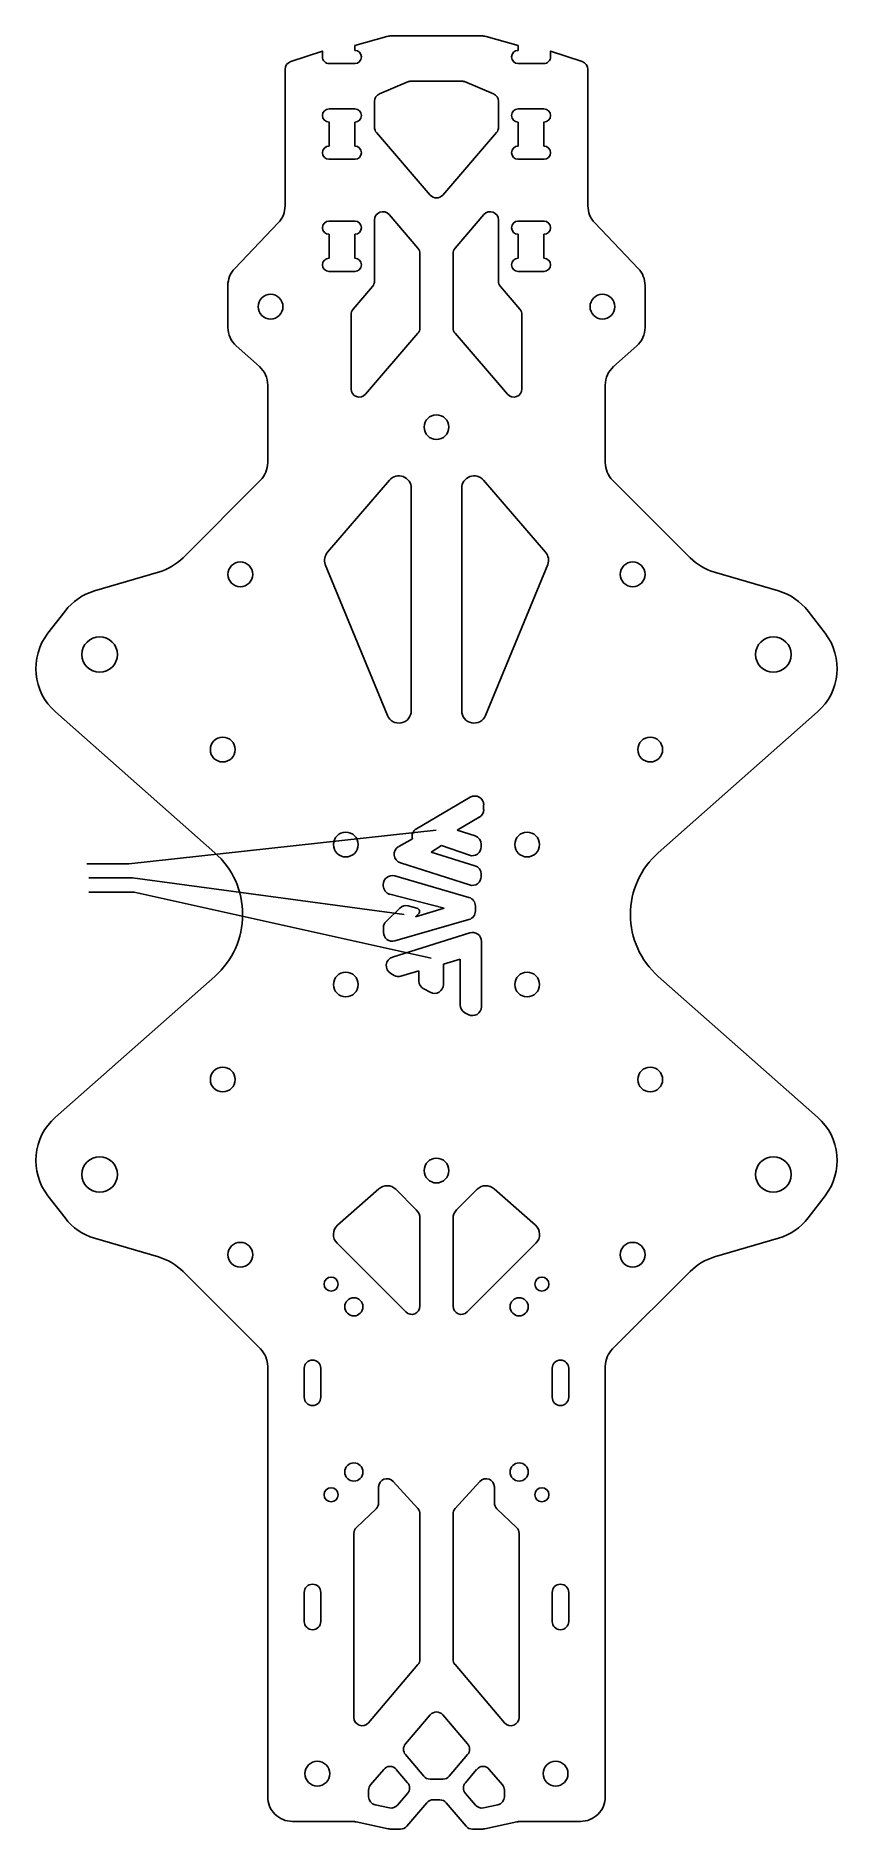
# Model space of a CAD drawing. Header units: millimetres. Extents: x 5 to 102, y 5 to 222.
import ezdxf

# ---------------------------------------------------------------- set-up
doc = ezdxf.new("R2010")
doc.units = ezdxf.units.MM
doc.layers.add('CUT', color=7, linetype='Continuous')
doc.layers.add('POCKET', color=7, linetype='Continuous')

msp = doc.modelspace()

# ---------------------------------------------------------------- linework, layer by layer
at = {"layer": 'CUT'}
for p, q in [((46.58, 215.06), (50.09, 216.54)), ((50.48, 216.61), (53.47, 216.61)), ((56.46, 216.61), (53.47, 216.61)), ((60.36, 215.06), (56.85, 216.54)), ((45.97, 211.02), (45.97, 214.14)), ((60.97, 211.02), (60.97, 214.14)), ((52.71, 202.8), (46.21, 210.37)), ((54.23, 202.8), (60.73, 210.37)), ((45.97, 192.39), (45.97, 199.79)), ((47.73, 200.44), (51.23, 196.36)), ((59.21, 200.44), (55.71, 196.36)), ((60.97, 192.39), (60.97, 199.79)), ((51.47, 195.71), (51.47, 186.72)), ((55.47, 195.71), (55.47, 186.72)), ((43.37, 189), (45.73, 191.74)), ((63.57, 189), (61.21, 191.74)), ((43.13, 188.34), (43.13, 179.34)), ((63.81, 188.34), (63.81, 179.34)), ((51.23, 186.07), (44.89, 178.69)), ((55.71, 186.07), (62.05, 178.69)), ((40.28, 159.56), (47.78, 168.29)), ((50.42, 167.32), (50.42, 140.38)), ((56.52, 167.32), (56.52, 140.38)), ((66.66, 159.56), (59.16, 168.29)), ((40, 158.09), (47.53, 139.8)), ((66.94, 158.09), (59.41, 139.8)), ((53.44, 125.93), (16.25, 121.84)), ((16.25, 121.84), (11.16, 121.84)), ((16.69, 120.14), (11.42, 120.14)), ((16.69, 120.14), (49.54, 115.71)), ((16.88, 118.43), (11.42, 118.43)), ((16.88, 118.43), (52.84, 110.41)), ((41.51, 78.11), (46.49, 82.51)), ((65.43, 78.11), (60.45, 82.51)), ((48.54, 82.45), (51.03, 79.96)), ((58.4, 82.45), (55.91, 79.96)), ((51.47, 78.89), (51.47, 68.31)), ((55.47, 78.89), (55.47, 68.31)), ((41.44, 75.92), (49.76, 67.6)), ((65.5, 75.92), (57.18, 67.6)), ((37.47, 60.78), (37.47, 57.27)), ((39.47, 60.78), (39.47, 57.27)), ((67.47, 60.78), (67.47, 57.27)), ((69.47, 60.78), (69.47, 57.27)), ((46.47, 44.5), (46.47, 46.42)), ((48.21, 47.1), (51.21, 43.8)), ((58.73, 47.1), (55.73, 43.8)), ((60.47, 44.5), (60.47, 46.42)), ((43.78, 41.5), (46.16, 43.78)), ((63.16, 41.5), (60.78, 43.78)), ((51.47, 43.12), (51.47, 25.56)), ((55.47, 43.12), (55.47, 25.56)), ((43.47, 40.78), (43.47, 18.52)), ((63.47, 40.78), (63.47, 18.52)), ((37.47, 33.65), (37.47, 30.14)), ((39.47, 33.65), (39.47, 30.14)), ((67.47, 33.65), (67.47, 30.14)), ((69.47, 33.65), (69.47, 30.14)), ((51.23, 24.91), (45.23, 17.87)), ((55.71, 24.91), (61.71, 17.87)), ((52.71, 18.83), (49.71, 15.32)), ((54.23, 18.83), (57.23, 15.32)), ((49.71, 14.03), (51.93, 11.4)), ((57.23, 14.03), (55.01, 11.4)), ((47.08, 12.23), (45.5, 10.38)), ((48.61, 12.23), (49.98, 10.61)), ((53.47, 11.05), (52.69, 11.05)), ((53.47, 11.05), (54.25, 11.05)), ((58.33, 12.23), (56.96, 10.61)), ((59.86, 12.23), (61.44, 10.38)), ((45.26, 8.92), (45.26, 9.73)), ((49.98, 9.32), (48.76, 7.9)), ((56.97, 9.32), (58.18, 7.9)), ((61.68, 8.92), (61.68, 9.73)), ((47.79, 7.57), (46.05, 7.94)), ((59.15, 7.57), (60.89, 7.94))]:
    msp.add_line(p, q, dxfattribs=at)
for points in [[(53.47, 222.07), (48.02, 222.07, 0.069107), (47.47, 222), (43.59, 220.9)], [(53.47, 222.07), (58.93, 222.07, -0.069107), (59.47, 222), (63.35, 220.9)], [(67.27, 219.52), (67.27, 220.24), (71.1, 218.96, -0.322824), (71.79, 218.01), (71.79, 201.51, 0.19243), (72.61, 199.44), (77.88, 193.91, -0.19243), (78.71, 191.84), (78.71, 186.78, -0.214457), (77.7, 184.54), (74.9, 182.05, 0.214457), (73.89, 179.81), (73.89, 170.41, 0.198912), (74.77, 168.29), (84.15, 158.91, 0.125576), (87.12, 157.15), (94.85, 154.88, -0.158189), (98.42, 152.44), (100.48, 149.77, -0.394865), (99.58, 140.24), (80.31, 123.2, 0.450632), (80.31, 108.22), (99.58, 91.18, -0.394865), (100.48, 81.65), (98.42, 78.98, -0.158189), (94.85, 76.54), (87.12, 74.27, 0.125576), (84.15, 72.5), (74.77, 63.13, 0.198912), (73.89, 61.01), (73.89, 8.93, -0.414214), (70.89, 5.93), (63.61, 5.93, 0.053022), (63.19, 5.88), (59.3, 5.04, -0.053022), (58.88, 5), (57.82, 5, -0.219685), (57.06, 5.35), (54.64, 8.2, 0.219685), (53.88, 8.55), (53.47, 8.55), (53.07, 8.55, 0.219685), (52.3, 8.2), (49.88, 5.35, -0.219685), (49.12, 5), (48.06, 5, -0.053022), (47.64, 5.04), (43.75, 5.88, 0.053022), (43.33, 5.93), (36.05, 5.93, -0.414214), (33.05, 8.93), (33.05, 61.01, 0.198912), (32.17, 63.13), (22.8, 72.5, 0.125576), (19.82, 74.27), (12.09, 76.54, -0.158189), (8.53, 78.98), (6.46, 81.65, -0.394865), (7.36, 91.18), (26.64, 108.22, 0.450632), (26.64, 123.2), (7.36, 140.24, -0.394865), (6.46, 149.77), (8.53, 152.44, -0.158189), (12.09, 154.88), (19.82, 157.15, 0.125576), (22.8, 158.91), (32.17, 168.29, 0.198912), (33.05, 170.41), (33.05, 179.81, 0.214457), (32.04, 182.05), (29.24, 184.54, -0.214457), (28.23, 186.78), (28.23, 191.84, -0.19243), (29.06, 193.91), (34.33, 199.44, 0.19243), (35.15, 201.51), (35.15, 218.01, -0.322824), (35.84, 218.96), (39.67, 220.24), (39.67, 219.53)], [(39.67, 219.53, 0.420171), (40.47, 218.72), (43.59, 218.72, 1), (43.59, 220.32), (43.59, 220.9)], [(67.27, 219.52, -0.414214), (66.47, 218.72), (63.35, 218.72, -1), (63.35, 220.32), (63.35, 220.9)]]:
    msp.add_lwpolyline(points, format="xyb", dxfattribs=at)
for points in [[(43.59, 211.63, 1), (43.59, 213.23), (40.47, 213.23, 1), (40.47, 211.63), (40.47, 208.73, 1), (40.47, 207.13), (43.59, 207.13, 1), (43.59, 208.73)], [(63.35, 211.63, -1), (63.35, 213.23), (66.47, 213.23, -1), (66.47, 211.63), (66.47, 208.73, -1), (66.47, 207.13), (63.35, 207.13, -1), (63.35, 208.73)], [(43.59, 198.05, 1), (43.59, 199.65), (40.47, 199.65, 1), (40.47, 198.05), (40.47, 195.15, 1), (40.47, 193.55), (43.59, 193.55, 1), (43.59, 195.15)], [(63.35, 198.05, -1), (63.35, 199.65), (66.47, 199.65, -1), (66.47, 198.05), (66.47, 195.15, -1), (66.47, 193.55), (63.35, 193.55, -1), (63.35, 195.15)]]:
    msp.add_lwpolyline(points, format="xyb", close=True, dxfattribs=at)
for centre, radius in [((33.39, 189.29), 1.5), ((73.55, 189.29), 1.5), ((53.47, 174.71), 1.5), ((29.74, 156.89), 1.5), ((77.2, 156.89), 1.5), ((12.71, 147.18), 2.15), ((94.23, 147.18), 2.15), ((27.61, 135.68), 1.5), ((79.33, 135.68), 1.5), ((42.5, 124.18), 1.5), ((64.44, 124.18), 1.5), ((42.5, 107.24), 1.5), ((64.44, 107.24), 1.5), ((27.61, 95.74), 1.5), ((79.33, 95.74), 1.5), ((12.71, 84.24), 2.15), ((53.47, 84.72), 1.5), ((94.23, 84.24), 2.15), ((29.74, 74.53), 1.5), ((77.2, 74.53), 1.5), ((40.72, 70.98), 0.85), ((66.22, 70.98), 0.85), ((43.47, 68.23), 1.1), ((63.47, 68.23), 1.1), ((43.47, 48.23), 1.1), ((63.47, 48.23), 1.1), ((40.72, 45.48), 0.85), ((66.22, 45.48), 0.85), ((39.06, 11.72), 1.5), ((67.88, 11.72), 1.5)]:
    msp.add_circle(centre, radius, dxfattribs=at)
for centre, radius, start, end in [((46.97, 214.14), 1, 112.861, 180), ((50.48, 215.61), 1, 90, 112.861), ((56.46, 215.61), 1, 67.139, 90), ((59.97, 214.14), 1, 0, 67.139), ((46.97, 211.02), 1, 180, 220.6524), ((59.97, 211.02), 1, 319.3476, 0), ((53.47, 203.45), 1, 220.6524, 319.3476), ((46.97, 199.79), 1, 40.6524, 180), ((59.97, 199.79), 1, 0, 139.3476), ((50.47, 195.71), 1, 0, 40.6524), ((56.47, 195.71), 1, 139.3476, 180), ((44.97, 192.39), 1, 319.3476, 0), ((61.97, 192.39), 1, 180, 220.6524), ((44.13, 188.34), 1, 139.3476, 180), ((62.81, 188.34), 1, 0, 40.6524), ((50.47, 186.72), 1, 319.3476, 360), ((56.47, 186.72), 1, 180, 220.6524), ((44.13, 179.34), 1, 180, 319.3476), ((62.81, 179.34), 1, 220.6524, 0), ((48.92, 167.32), 1.5, 0, 139.3476), ((58.02, 167.32), 1.5, 40.6524, 180), ((41.42, 158.58), 1.5, 139.3476, 198.9038), ((65.53, 158.58), 1.5, 341.0962, 40.6524), ((48.92, 140.38), 1.5, 202.3927, 0), ((58.02, 140.38), 1.5, 180, 337.6073), ((47.48, 81.39), 1.5, 45, 131.4843), ((59.46, 81.39), 1.5, 48.5157, 135), ((49.97, 78.89), 1.5, 0, 45), ((56.97, 78.89), 1.5, 135, 180), ((42.5, 76.98), 1.5, 131.4843, 225), ((64.44, 76.98), 1.5, 315, 48.5157), ((50.47, 68.31), 1, 225, 0), ((56.47, 68.31), 1, 180, 315), ((38.47, 60.78), 1, 0, 180), ((68.47, 60.78), 1, 0, 180), ((38.47, 57.27), 1, 180, 0), ((68.47, 57.27), 1, 180, 0), ((47.47, 46.42), 1, 42.271, 180), ((59.47, 46.42), 1, 360, 137.729), ((45.47, 44.5), 1, 313.7275, 360), ((50.47, 43.12), 1, 360, 42.271), ((56.47, 43.12), 1, 137.729, 180), ((61.47, 44.5), 1, 180, 226.2725), ((44.47, 40.78), 1, 133.7275, 180), ((62.47, 40.78), 1, 360, 46.2725), ((38.47, 33.65), 1, 0, 180), ((68.47, 33.65), 1, 0, 180), ((38.47, 30.14), 1, 180, 0), ((68.47, 30.14), 1, 180, 0), ((50.47, 25.56), 1, 319.5607, 0), ((56.47, 25.56), 1, 180, 220.4393), ((44.47, 18.52), 1, 180, 319.5607), ((53.47, 18.19), 1, 90, 139.5607), ((53.47, 18.19), 1, 40.4393, 90), ((62.47, 18.52), 1, 220.4393, 360), ((50.48, 14.67), 1, 139.5607, 220.2335), ((56.47, 14.67), 1, 319.7665, 40.4393), ((47.85, 11.59), 1, 40.2335, 139.5607), ((52.69, 12.05), 1, 220.2335, 270), ((54.25, 12.05), 1, 270, 319.7665), ((59.1, 11.59), 1, 40.4393, 139.7665), ((46.26, 9.73), 1, 139.5607, 180), ((46.26, 8.92), 1, 180, 257.8595), ((49.21, 9.97), 1, 319.5607, 40.2335), ((57.73, 9.97), 1, 139.7665, 220.4393), ((60.68, 8.92), 1, 282.1405, 0), ((60.68, 9.73), 1, 0, 40.4393), ((48, 8.55), 1, 257.8595, 319.5607), ((58.94, 8.55), 1, 220.4393, 282.1405)]:
    msp.add_arc(centre, radius, start, end, dxfattribs=at)
at = {"layer": 'POCKET'}
for p, q in [((57.55, 129.91), (51.05, 126.1)), ((59.17, 128.41), (59.17, 128.98)), ((55.99, 125.93), (58.64, 127.48)), ((58.14, 125.22), (55.99, 125.93)), ((50.55, 124.89), (48.9, 123.94)), ((52.84, 123.26), (54.09, 124.06)), ((54.09, 124.06), (57.45, 122.89)), ((58.88, 123.91), (58.88, 124.2)), ((49.11, 121.98), (57.48, 119.3)), ((58.12, 121.62), (52.84, 123.26)), ((57.4, 117.77), (48.41, 120.38)), ((58.88, 120.32), (58.88, 120.59)), ((47.03, 119.2), (47.03, 119.34)), ((47.03, 119.2), (47.03, 119.09)), ((54.39, 116.47), (47.84, 118.16)), ((49.03, 116.48), (47.38, 114.88)), ((48.43, 112.52), (57.4, 115.11)), ((51.11, 116.48), (50.05, 116.75)), ((50.92, 115.42), (54.39, 116.47)), ((51.3, 115.81), (50.92, 115.42)), ((58.18, 116.14), (58.18, 116.74)), ((47.06, 114.11), (47.06, 113.56)), ((57.5, 113.49), (48.15, 110.54)), ((58.9, 104.55), (58.9, 112.46)), ((47.94, 108.58), (48.34, 108.35)), ((49.17, 108.25), (51.35, 108.9)), ((51.35, 108.9), (51.35, 107.67)), ((54.3, 109.72), (56.33, 110.32)), ((54.3, 107.25), (54.3, 109.72)), ((56.33, 110.32), (56.33, 104.78)), ((51.92, 106.72), (52.72, 106.3)), ((56.9, 103.83), (57.31, 103.61))]:
    msp.add_line(p, q, dxfattribs=at)
for centre, radius, start, end in [((58.1, 128.98), 1.08, 0, 120.3599), ((58.1, 128.41), 1.08, 300.2164, 0), ((51.59, 125.17), 1.08, 119.9508, 195.0826), ((49.43, 123), 1.08, 119.9508, 252.2318), ((57.8, 123.91), 1.08, 250.9213, 0), ((57.8, 124.2), 1.08, 0, 71.6711), ((57.8, 120.59), 1.08, 0, 72.7309), ((48.11, 119.34), 1.08, 73.8525, 180), ((57.8, 120.32), 1.08, 252.2318, 0), ((48.11, 119.2), 1.08, 180, 255.5103), ((57.1, 116.74), 1.08, 0, 73.8525), ((49.78, 115.71), 1.08, 75.5103, 134.2806), ((51.01, 116.09), 0.404, 315.8434, 75.5103), ((57.1, 116.14), 1.08, 286.0712, 0), ((48.13, 114.11), 1.08, 134.2806, 180), ((48.13, 113.56), 1.08, 180, 286.0712), ((57.83, 112.46), 1.08, 0, 107.465), ((48.47, 109.52), 1.08, 107.465, 240.1858), ((48.88, 109.28), 1.08, 240.1858, 285.8742), ((52.42, 107.67), 1.08, 180, 242.2367), ((53.22, 107.25), 1.08, 242.2367, 0), ((57.41, 104.78), 1.08, 180, 241.5522), ((57.83, 104.55), 1.08, 241.5522, 0)]:
    msp.add_arc(centre, radius, start, end, dxfattribs=at)

doc.saveas('drawing.dxf')
